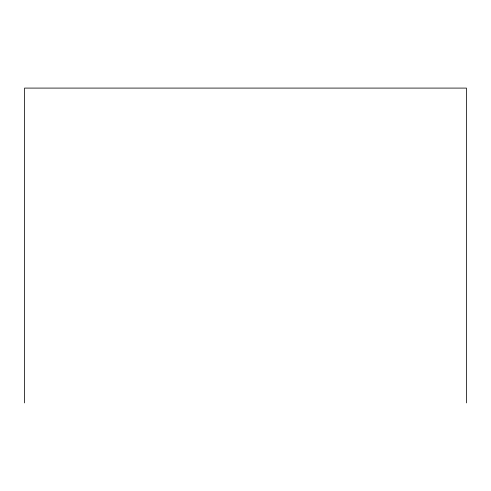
<?xml version="1.0" encoding="UTF-8"?>
<svg xmlns="http://www.w3.org/2000/svg" width="491" height="491" viewBox="0 0 491 491"><rect width="100%" height="100%" fill="white"/><g stroke="black" fill="none" stroke-linecap="round" stroke-linejoin="round"><path stroke-width="0.74" d="M466.45 402.908L466.45 88.092L24.55 88.092L24.55 402.908"/></g></svg>
